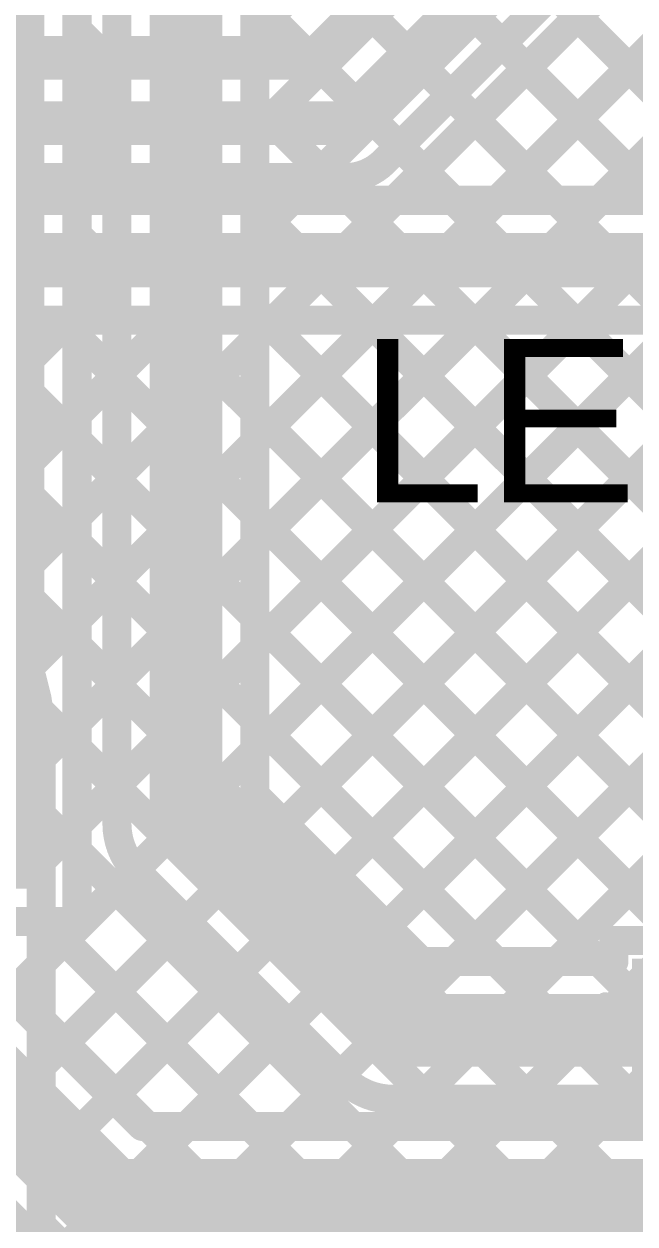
# Model space of a CAD drawing. Header units: millimetres. Extents: x -0.08 to 7.12, y -0.08 to 3.98.
# Drawn here: x 0.8624 to 1.0307, y 2.0046 to 2.3353 of the extents above; entities that cross this region are included whole.
import ezdxf

# ---------------------------------------------------------------- set-up
doc = ezdxf.new("R2010")
doc.units = ezdxf.units.MM
doc.header["$MEASUREMENT"] = 0
for name, color, linetype in [('BottomLayer', 5, 'Continuous'), ('TopLayer', 1, 'Continuous'), ('TopOverlay', 2, 'Continuous'), ('TopPaste', 8, 'Continuous'), ('TopSolder', 216, 'Continuous')]:
    doc.layers.add(name, color=color, linetype=linetype)
doc.styles.add('Arial', font='', dxfattribs={"height": 0.2})
doc.styles.get('Arial').set_extended_font_data('Arial')

# ---------------------------------------------------------------- blocks, each defined once
blk = doc.blocks.new('SOP_4_2_54_36')
at = {"layer": 'TopLayer'}
for points in [[(-0.15157, 0.06575), (-0.09449, 0.06575), (-0.09449, 0.03425), (-0.15157, 0.03425)], [(0.09449, 0.06575), (0.15157, 0.06575), (0.15157, 0.03425), (0.09449, 0.03425)], [(-0.15157, -0.03425), (-0.09449, -0.03425), (-0.09449, -0.06575), (-0.15157, -0.06575)], [(0.09449, -0.03425), (0.15157, -0.03425), (0.15157, -0.06575), (0.09449, -0.06575)]]:
    blk.add_hatch(color=1, dxfattribs=at).paths.add_polyline_path(points)
at = {"layer": 'TopPaste'}
for points in [[(-0.15157, 0.06575), (-0.09449, 0.06575), (-0.09449, 0.03425), (-0.15157, 0.03425)], [(0.09449, 0.06575), (0.15157, 0.06575), (0.15157, 0.03425), (0.09449, 0.03425)], [(-0.15157, -0.03425), (-0.09449, -0.03425), (-0.09449, -0.06575), (-0.15157, -0.06575)], [(0.09449, -0.03425), (0.15157, -0.03425), (0.15157, -0.06575), (0.09449, -0.06575)]]:
    blk.add_hatch(color=8, dxfattribs=at).paths.add_polyline_path(points)
at = {"layer": 'TopSolder'}
for points in [[(-0.15557, 0.06975), (-0.09049, 0.06975), (-0.09049, 0.03025), (-0.15557, 0.03025)], [(0.09049, 0.06975), (0.15557, 0.06975), (0.15557, 0.03025), (0.09049, 0.03025)], [(-0.15557, -0.03025), (-0.09049, -0.03025), (-0.09049, -0.06975), (-0.15557, -0.06975)], [(0.09049, -0.03025), (0.15557, -0.03025), (0.15557, -0.06975), (0.09049, -0.06975)]]:
    blk.add_hatch(color=216, dxfattribs=at).paths.add_polyline_path(points)
at = {"layer": 'TopOverlay', "const_width": 0.005}
for points in [[(-0.052, 0.081), (0.066, 0.081)], [(-0.163, 0.048), (-0.163, 0.058)], [(-0.163, 0.058), (-0.158, 0.053)], [(-0.163, 0.048), (-0.158, 0.053)], [(-0.052, -0.081), (0.066, -0.081)]]:
    blk.add_lwpolyline(points, dxfattribs=at)
at = {"layer": 'TopOverlay', "const_width": 0.0025}
for points in [[(-0.05325, 0.081, 1), (-0.05075, 0.081, 1)], [(0.06475, 0.081, 1), (0.06725, 0.081, 1)], [(-0.16425, 0.058, 1), (-0.16175, 0.058, 1)], [(-0.16425, 0.058, 1), (-0.16175, 0.058, 1)], [(-0.15925, 0.053, 1), (-0.15675, 0.053, 1)], [(-0.15925, 0.053, 1), (-0.15675, 0.053, 1)], [(-0.16425, 0.048, 1), (-0.16175, 0.048, 1)], [(-0.16425, 0.048, 1), (-0.16175, 0.048, 1)], [(-0.05325, -0.081, 1), (-0.05075, -0.081, 1)], [(0.06475, -0.081, 1), (0.06725, -0.081, 1)]]:
    blk.add_lwpolyline(points, format="xyb", close=True, dxfattribs=at)

msp = doc.modelspace()

# ---------------------------------------------------------------- hatches: boundary and pattern name
at = {"layer": 'TopLayer'}
msp.add_hatch(color=1, dxfattribs=at).paths.add_polyline_path([(0.868, 2.097), (0.868, 2.493), (0.748, 2.493), (0.748, 2.097)])

# ---------------------------------------------------------------- linework, layer by layer
at = {"layer": 'BottomLayer'}
for points, const_width in [([(0.94354, 2.326), (1.24754, 2.63)], 0.012), ([(0.951, 2.308), (1.25451, 2.61151)], 0.012), ([(0.96161, 2.2974), (1.26072, 2.59651)], 0.008), ([(0.9644, 2.28674), (1.27417, 2.59651)], 0.008), ([(0.99269, 2.28674), (1.30245, 2.59651)], 0.008), ([(1.02097, 2.28674), (1.33074, 2.59651)], 0.008), ([(1.00826, 2.34405), (1.06557, 2.28674)], 0.008), ([(0.354, 2.326), (0.94354, 2.326)], 0.012), ([(0.99412, 2.32991), (1.03729, 2.28674)], 0.008), ([(0.97998, 2.31577), (1.00901, 2.28674)], 0.008), ([(0.392, 2.308), (0.951, 2.308)], 0.012), ([(0.96584, 2.30162), (0.98072, 2.28674)], 0.008), ([(0.39821, 2.293), (0.951, 2.293)], 0.008), ([(0.86132, 2.293), (0.86758, 2.28674)], 0.008), ([(0.87955, 2.28674), (0.88581, 2.293)], 0.008), ([(0.88961, 2.293), (0.89587, 2.28674)], 0.008), ([(0.90783, 2.28674), (0.9141, 2.293)], 0.008), ([(0.91789, 2.293), (0.92415, 2.28674)], 0.008), ([(0.93612, 2.28674), (0.94238, 2.293)], 0.008), ([(0.94618, 2.293), (0.95244, 2.28674)], 0.008), ([(0.59644, 2.28674), (1.51076, 2.28674)], 0.008), ([(0.58376, 2.27024), (1.51076, 2.27024)], 0.015), ([(0.59644, 2.25374), (1.50393, 2.25374)], 0.008), ([(0.78745, 2.25374), (1.25905, 1.78214)], 0.008), ([(0.81573, 2.25374), (1.25905, 1.81042)], 0.008), ([(0.81737, 2.19627), (0.87483, 2.25374)], 0.008), ([(0.83816, 2.18878), (0.90312, 2.25374)], 0.008), ([(0.84402, 2.25374), (1.25905, 1.83871)], 0.008), ([(0.85343, 2.17577), (0.9314, 2.25374)], 0.008), ([(0.8637, 2.15775), (0.95969, 2.25374)], 0.008), ([(0.86711, 2.10459), (1.01626, 2.25374)], 0.008), ([(0.86711, 2.07631), (1.04454, 2.25374)], 0.008), ([(0.86711, 1.96317), (1.15768, 2.25374)], 0.008), ([(0.86711, 1.99145), (1.12939, 2.25374)], 0.008), ([(0.86711, 2.04802), (1.07282, 2.25374)], 0.008), ([(0.86711, 2.01974), (1.10111, 2.25374)], 0.008), ([(0.86711, 2.13287), (0.98797, 2.25374)], 0.008), ([(0.86711, 1.93488), (1.18596, 2.25374)], 0.008), ([(0.8723, 2.25374), (1.25905, 1.86699)], 0.008), ([(0.90058, 2.25374), (1.25905, 1.89527)], 0.008), ([(0.92887, 2.25374), (1.25905, 1.92356)], 0.008), ([(0.95715, 2.25374), (1.25905, 1.95184)], 0.008), ([(0.98544, 2.25374), (1.25905, 1.98013)], 0.008), ([(1.01372, 2.25374), (1.25905, 2.00841)], 0.008), ([(0.86711, 1.9066), (1.14831, 2.1878)], 0.008), ([(0.86711, 1.87832), (1.1481, 2.15931)], 0.008), ([(0.86651, 2.14639), (1.25905, 1.75385)], 0.008), ([(0.86711, 1.435), (0.86711, 2.138)], 0.008), ([(0.86711, 1.85003), (1.1481, 2.13102)], 0.008), ([(0.86711, 2.11751), (1.25905, 1.72557)], 0.008), ([(0.86711, 2.08923), (1.25905, 1.69728)], 0.008), ([(0.86711, 2.06094), (1.25905, 1.669)], 0.008), ([(0.86711, 2.03266), (1.25905, 1.64072)], 0.008), ([(0.86711, 2.00437), (1.25905, 1.61243)], 0.008)]:
    msp.add_lwpolyline(points, dxfattribs=dict(at, const_width=const_width))
for points, const_width in [([(0.94054, 2.326, 1), (0.94654, 2.326, 1)], 0.006), ([(0.94054, 2.326, 1), (0.94654, 2.326, 1)], 0.006), ([(0.99212, 2.32991, 1), (0.99612, 2.32991, 1)], 0.004), ([(0.97798, 2.31577, 1), (0.98198, 2.31577, 1)], 0.004), ([(0.948, 2.308, 1), (0.954, 2.308, 1)], 0.006), ([(0.948, 2.308, 1), (0.954, 2.308, 1)], 0.006), ([(0.96384, 2.30162, 1), (0.96784, 2.30162, 1)], 0.004), ([(0.9596, 2.29739, 1), (0.9636, 2.29739, 1)], 0.004), ([(0.95961, 2.2974, 1), (0.96361, 2.2974, 1)], 0.004), ([(0.95961, 2.29739, 1), (0.96361, 2.29739, 1)], 0.004), ([(0.85932, 2.293, 1), (0.86332, 2.293, 1)], 0.004), ([(0.88381, 2.293, 1), (0.88781, 2.293, 1)], 0.004), ([(0.88761, 2.293, 1), (0.89161, 2.293, 1)], 0.004), ([(0.9121, 2.293, 1), (0.9161, 2.293, 1)], 0.004), ([(0.91589, 2.293, 1), (0.91989, 2.293, 1)], 0.004), ([(0.94038, 2.293, 1), (0.94438, 2.293, 1)], 0.004), ([(0.94418, 2.293, 1), (0.94818, 2.293, 1)], 0.004), ([(0.949, 2.293, 1), (0.953, 2.293, 1)], 0.004), ([(0.949, 2.293, 1), (0.953, 2.293, 1)], 0.004), ([(0.949, 2.293, 1), (0.953, 2.293, 1)], 0.004), ([(0.86558, 2.28674, 1), (0.86958, 2.28674, 1)], 0.004), ([(0.87755, 2.28674, 1), (0.88155, 2.28674, 1)], 0.004), ([(0.89387, 2.28674, 1), (0.89787, 2.28674, 1)], 0.004), ([(0.90583, 2.28674, 1), (0.90983, 2.28674, 1)], 0.004), ([(0.92215, 2.28674, 1), (0.92615, 2.28674, 1)], 0.004), ([(0.93412, 2.28674, 1), (0.93812, 2.28674, 1)], 0.004), ([(0.95044, 2.28674, 1), (0.95444, 2.28674, 1)], 0.004), ([(0.9624, 2.28674, 1), (0.9664, 2.28674, 1)], 0.004), ([(0.97872, 2.28674, 1), (0.98272, 2.28674, 1)], 0.004), ([(0.99069, 2.28674, 1), (0.99469, 2.28674, 1)], 0.004), ([(1.00701, 2.28674, 1), (1.01101, 2.28674, 1)], 0.004), ([(1.01897, 2.28674, 1), (1.02297, 2.28674, 1)], 0.004), ([(0.8703, 2.25374, 1), (0.8743, 2.25374, 1)], 0.004), ([(0.87283, 2.25374, 1), (0.87683, 2.25374, 1)], 0.004), ([(0.89858, 2.25374, 1), (0.90258, 2.25374, 1)], 0.004), ([(0.90112, 2.25374, 1), (0.90512, 2.25374, 1)], 0.004), ([(0.92687, 2.25374, 1), (0.93087, 2.25374, 1)], 0.004), ([(0.9294, 2.25374, 1), (0.9334, 2.25374, 1)], 0.004), ([(0.95515, 2.25374, 1), (0.95915, 2.25374, 1)], 0.004), ([(0.95769, 2.25374, 1), (0.96169, 2.25374, 1)], 0.004), ([(0.98344, 2.25374, 1), (0.98744, 2.25374, 1)], 0.004), ([(0.98597, 2.25374, 1), (0.98997, 2.25374, 1)], 0.004), ([(1.01172, 2.25374, 1), (1.01572, 2.25374, 1)], 0.004), ([(1.01426, 2.25374, 1), (1.01826, 2.25374, 1)], 0.004), ([(0.8617, 2.15775, 1), (0.8657, 2.15775, 1)], 0.004), ([(0.86451, 2.14639, 1), (0.86851, 2.14639, 1)], 0.004), ([(0.86511, 2.138, 1), (0.86911, 2.138, 1)], 0.004), ([(0.86511, 2.138, 1), (0.86911, 2.138, 1)], 0.004), ([(0.86511, 2.13287, 1), (0.86911, 2.13287, 1)], 0.004), ([(0.86511, 2.11751, 1), (0.86911, 2.11751, 1)], 0.004), ([(0.86511, 2.10459, 1), (0.86911, 2.10459, 1)], 0.004), ([(0.86511, 2.08923, 1), (0.86911, 2.08923, 1)], 0.004), ([(0.86511, 2.07631, 1), (0.86911, 2.07631, 1)], 0.004), ([(0.86511, 2.06094, 1), (0.86911, 2.06094, 1)], 0.004), ([(0.86511, 2.04802, 1), (0.86911, 2.04802, 1)], 0.004), ([(0.86511, 2.03266, 1), (0.86911, 2.03266, 1)], 0.004), ([(0.86511, 2.01974, 1), (0.86911, 2.01974, 1)], 0.004), ([(0.86511, 2.00437, 1), (0.86911, 2.00437, 1)], 0.004)]:
    msp.add_lwpolyline(points, format="xyb", close=True, dxfattribs=dict(at, const_width=const_width))
at = {"layer": 'BottomLayer', "const_width": 0.008}
for points in [[(0.96161, 2.29739, -0.198912), (0.951, 2.293)], [(0.9616, 2.29739, -0.198764), (0.951, 2.293)], [(0.74911, 2.138, -1), (0.86711, 2.138)]]:
    msp.add_lwpolyline(points, format="xyb", dxfattribs=at)
at = {"layer": 'TopLayer'}
for points, const_width in [([(0.926, 2.33319), (1.1932, 2.60039)], 0.008), ([(0.926, 2.3049), (1.20735, 2.58625)], 0.008), ([(0.926, 2.27662), (1.22149, 2.57211)], 0.008), ([(0.926, 2.24834), (1.23563, 2.55796)], 0.008), ([(0.926, 2.22005), (1.24977, 2.54382)], 0.008), ([(0.926, 2.19177), (1.26391, 2.52968)], 0.008), ([(0.926, 2.16348), (1.27806, 2.51554)], 0.008), ([(0.926, 2.1352), (1.28704, 2.49624)], 0.008), ([(0.93398, 2.11489), (1.28704, 2.46796)], 0.008), ([(0.877, 2.088), (0.877, 2.457)], 0.008), ([(0.89531, 2.457), (1.1481, 2.20421)], 0.008), ([(0.877, 2.44703), (1.1538, 2.17023)], 0.008), ([(0.94812, 2.10075), (1.28704, 2.43967)], 0.008), ([(0.96226, 2.08661), (1.28704, 2.41139)], 0.008), ([(0.907, 2.115), (0.907, 2.36281)], 0.02), ([(0.92692, 2.36882), (1.21624, 2.0795)], 0.008), ([(0.888, 2.115), (0.888, 2.35432)], 0.008), ([(0.926, 2.12287), (0.926, 2.35432)], 0.008), ([(0.926, 2.34146), (1.19403, 2.07343)], 0.008), ([(0.877, 2.33389), (0.888, 2.32289)], 0.008), ([(0.877, 2.31247), (0.888, 2.32347)], 0.008), ([(0.926, 2.31318), (1.17989, 2.05929)], 0.008), ([(0.877, 2.30561), (0.888, 2.29461)], 0.008), ([(0.877, 2.28419), (0.888, 2.29519)], 0.008), ([(0.926, 2.28489), (1.16574, 2.04515)], 0.008), ([(0.877, 2.27732), (0.888, 2.26632)], 0.008), ([(0.877, 2.2559), (0.888, 2.2669)], 0.008), ([(0.926, 2.25661), (1.09986, 2.08275)], 0.008), ([(0.877, 2.24904), (0.888, 2.23804)], 0.008), ([(0.98094, 2.077), (1.14839, 2.24446)], 0.008), ([(0.877, 2.22762), (0.888, 2.23862)], 0.008), ([(0.926, 2.22832), (1.07157, 2.08275)], 0.008), ([(0.877, 2.22075), (0.888, 2.20975)], 0.008), ([(1.00922, 2.077), (1.1481, 2.21588)], 0.008), ([(0.877, 2.19934), (0.888, 2.21034)], 0.008), ([(0.926, 2.20004), (1.04329, 2.08275)], 0.008), ([(0.877, 2.19247), (0.888, 2.18147)], 0.008), ([(0.877, 2.17105), (0.888, 2.18205)], 0.008), ([(0.926, 2.17175), (1.02075, 2.077)], 0.008), ([(0.877, 2.16419), (0.888, 2.15319)], 0.008), ([(0.877, 2.14277), (0.888, 2.15377)], 0.008), ([(0.926, 2.14347), (0.99247, 2.077)], 0.008), ([(0.877, 2.1359), (0.888, 2.1249)], 0.008), ([(0.877, 2.11448), (0.888, 2.12548)], 0.008), ([(0.926, 2.12287), (0.97187, 2.077)], 0.008), ([(0.907, 2.115), (0.964, 2.058)], 0.02), ([(0.877, 2.10762), (0.95312, 2.0315)], 0.008), ([(0.85865, 2.06785), (0.89298, 2.10218)], 0.008), ([(0.89359, 2.10154), (0.95054, 2.04459)], 0.008), ([(0.739, 2.088), (0.877, 2.088)], 0.008), ([(0.84005, 2.088), (0.89655, 2.0315)], 0.008), ([(0.86833, 2.088), (0.92483, 2.0315)], 0.008), ([(0.87279, 2.0537), (0.90711, 2.08802)], 0.008), ([(1.02494, 2.08275), (1.10002, 2.08275)], 0.008), ([(1.02494, 2.077), (1.02494, 2.08275)], 0.008), ([(0.97187, 2.077), (1.02494, 2.077)], 0.008), ([(0.85329, 2.0732), (0.895, 2.0315)], 0.008), ([(0.88693, 2.03956), (0.92125, 2.07388)], 0.008), ([(0.83809, 2.058), (0.88609, 2.01)], 0.025), ([(0.964, 2.058), (1.06248, 2.058)], 0.02), ([(0.90715, 2.0315), (0.93539, 2.05974)], 0.008), ([(0.93544, 2.0315), (0.94953, 2.0456)], 0.008), ([(0.82918, 2.0365), (0.87089, 1.9948)], 0.008), ([(0.96372, 2.0315), (0.97122, 2.039)], 0.008), ([(0.964, 2.039), (1.02494, 2.039)], 0.008), ([(0.9739, 2.039), (0.9814, 2.0315)], 0.008), ([(0.99201, 2.0315), (0.99951, 2.039)], 0.008), ([(1.00219, 2.039), (1.00969, 2.0315)], 0.008), ([(1.02494, 2.03325), (1.02494, 2.039)], 0.008), ([(1.02029, 2.0315), (1.02494, 2.03615)], 0.008), ([(1.02494, 2.03325), (1.10002, 2.03325)], 0.008), ([(0.895, 2.0315), (1.15209, 2.0315)], 0.008), ([(0.88609, 2.01), (1.161, 2.01)], 0.025)]:
    msp.add_lwpolyline(points, dxfattribs=dict(at, const_width=const_width))
for points, const_width in [([(0.875, 2.33389, 1), (0.879, 2.33389, 1)], 0.004), ([(0.924, 2.33319, 1), (0.928, 2.33319, 1)], 0.004), ([(0.886, 2.32347, 1), (0.89, 2.32347, 1)], 0.004), ([(0.886, 2.32289, 1), (0.89, 2.32289, 1)], 0.004), ([(0.875, 2.31247, 1), (0.879, 2.31247, 1)], 0.004), ([(0.924, 2.31318, 1), (0.928, 2.31318, 1)], 0.004), ([(0.875, 2.30561, 1), (0.879, 2.30561, 1)], 0.004), ([(0.924, 2.3049, 1), (0.928, 2.3049, 1)], 0.004), ([(0.886, 2.29519, 1), (0.89, 2.29519, 1)], 0.004), ([(0.886, 2.29461, 1), (0.89, 2.29461, 1)], 0.004), ([(0.924, 2.28489, 1), (0.928, 2.28489, 1)], 0.004), ([(0.875, 2.28419, 1), (0.879, 2.28419, 1)], 0.004), ([(0.875, 2.27732, 1), (0.879, 2.27732, 1)], 0.004), ([(0.924, 2.27662, 1), (0.928, 2.27662, 1)], 0.004), ([(0.886, 2.2669, 1), (0.89, 2.2669, 1)], 0.004), ([(0.886, 2.26632, 1), (0.89, 2.26632, 1)], 0.004), ([(0.875, 2.2559, 1), (0.879, 2.2559, 1)], 0.004), ([(0.924, 2.25661, 1), (0.928, 2.25661, 1)], 0.004), ([(0.875, 2.24904, 1), (0.879, 2.24904, 1)], 0.004), ([(0.924, 2.24834, 1), (0.928, 2.24834, 1)], 0.004), ([(0.886, 2.23862, 1), (0.89, 2.23862, 1)], 0.004), ([(0.886, 2.23804, 1), (0.89, 2.23804, 1)], 0.004), ([(0.924, 2.22832, 1), (0.928, 2.22832, 1)], 0.004), ([(0.875, 2.22762, 1), (0.879, 2.22762, 1)], 0.004), ([(0.875, 2.22075, 1), (0.879, 2.22075, 1)], 0.004), ([(0.924, 2.22005, 1), (0.928, 2.22005, 1)], 0.004), ([(0.886, 2.21034, 1), (0.89, 2.21034, 1)], 0.004), ([(0.886, 2.20975, 1), (0.89, 2.20975, 1)], 0.004), ([(0.875, 2.19934, 1), (0.879, 2.19934, 1)], 0.004), ([(0.924, 2.20004, 1), (0.928, 2.20004, 1)], 0.004), ([(0.875, 2.19247, 1), (0.879, 2.19247, 1)], 0.004), ([(0.924, 2.19177, 1), (0.928, 2.19177, 1)], 0.004), ([(0.886, 2.18205, 1), (0.89, 2.18205, 1)], 0.004), ([(0.886, 2.18147, 1), (0.89, 2.18147, 1)], 0.004), ([(0.875, 2.17105, 1), (0.879, 2.17105, 1)], 0.004), ([(0.924, 2.17175, 1), (0.928, 2.17175, 1)], 0.004), ([(0.875, 2.16419, 1), (0.879, 2.16419, 1)], 0.004), ([(0.924, 2.16348, 1), (0.928, 2.16348, 1)], 0.004), ([(0.886, 2.15377, 1), (0.89, 2.15377, 1)], 0.004), ([(0.886, 2.15319, 1), (0.89, 2.15319, 1)], 0.004), ([(0.875, 2.14277, 1), (0.879, 2.14277, 1)], 0.004), ([(0.924, 2.14347, 1), (0.928, 2.14347, 1)], 0.004), ([(0.875, 2.1359, 1), (0.879, 2.1359, 1)], 0.004), ([(0.924, 2.1352, 1), (0.928, 2.1352, 1)], 0.004), ([(0.886, 2.12548, 1), (0.89, 2.12548, 1)], 0.004), ([(0.886, 2.1249, 1), (0.89, 2.1249, 1)], 0.004), ([(0.924, 2.12287, 1), (0.928, 2.12287, 1)], 0.004), ([(0.924, 2.12287, 1), (0.928, 2.12287, 1)], 0.004), ([(0.902, 2.115, 1), (0.912, 2.115, 1)], 0.01), ([(0.902, 2.115, 1), (0.912, 2.115, 1)], 0.01), ([(0.875, 2.11448, 1), (0.879, 2.11448, 1)], 0.004), ([(0.886, 2.115, 1), (0.89, 2.115, 1)], 0.004), ([(0.886, 2.115, 1), (0.89, 2.115, 1)], 0.004), ([(0.886, 2.115, 1), (0.89, 2.115, 1)], 0.004), ([(0.93198, 2.11489, 1), (0.93598, 2.11489, 1)], 0.004), ([(0.875, 2.10762, 1), (0.879, 2.10762, 1)], 0.004), ([(0.89098, 2.10218, 1), (0.89498, 2.10218, 1)], 0.004), ([(0.89157, 2.10156, 1), (0.89557, 2.10156, 1)], 0.004), ([(0.89159, 2.10154, 1), (0.89559, 2.10154, 1)], 0.004), ([(0.89159, 2.10154, 1), (0.89559, 2.10154, 1)], 0.004), ([(0.94612, 2.10075, 1), (0.95012, 2.10075, 1)], 0.004), ([(0.86633, 2.088, 1), (0.87033, 2.088, 1)], 0.004), ([(0.875, 2.088, 1), (0.879, 2.088, 1)], 0.004), ([(0.875, 2.088, 1), (0.879, 2.088, 1)], 0.004), ([(0.90511, 2.08802, 1), (0.90911, 2.08802, 1)], 0.004), ([(0.96026, 2.08661, 1), (0.96426, 2.08661, 1)], 0.004), ([(1.02294, 2.08275, 1), (1.02694, 2.08275, 1)], 0.004), ([(1.02294, 2.08275, 1), (1.02694, 2.08275, 1)], 0.004), ([(0.96987, 2.077, 1), (0.97387, 2.077, 1)], 0.004), ([(0.96987, 2.077, 1), (0.97387, 2.077, 1)], 0.004), ([(0.97894, 2.077, 1), (0.98294, 2.077, 1)], 0.004), ([(0.99047, 2.077, 1), (0.99447, 2.077, 1)], 0.004), ([(1.00722, 2.077, 1), (1.01122, 2.077, 1)], 0.004), ([(1.01875, 2.077, 1), (1.02275, 2.077, 1)], 0.004), ([(1.02294, 2.077, 1), (1.02694, 2.077, 1)], 0.004), ([(1.02294, 2.077, 1), (1.02694, 2.077, 1)], 0.004), ([(0.91925, 2.07388, 1), (0.92325, 2.07388, 1)], 0.004), ([(0.85665, 2.06785, 1), (0.86065, 2.06785, 1)], 0.004), ([(0.959, 2.058, 1), (0.969, 2.058, 1)], 0.01), ([(0.959, 2.058, 1), (0.969, 2.058, 1)], 0.01), ([(0.93339, 2.05974, 1), (0.93739, 2.05974, 1)], 0.004), ([(0.87079, 2.0537, 1), (0.87479, 2.0537, 1)], 0.004), ([(0.94753, 2.0456, 1), (0.95153, 2.0456, 1)], 0.004), ([(0.94854, 2.04459, 1), (0.95254, 2.04459, 1)], 0.004), ([(0.94854, 2.04459, 1), (0.95254, 2.04459, 1)], 0.004), ([(0.94856, 2.04456, 1), (0.95256, 2.04456, 1)], 0.004), ([(0.88493, 2.03956, 1), (0.88893, 2.03956, 1)], 0.004), ([(0.962, 2.039, 1), (0.966, 2.039, 1)], 0.004), ([(0.962, 2.039, 1), (0.966, 2.039, 1)], 0.004), ([(0.962, 2.039, 1), (0.966, 2.039, 1)], 0.004), ([(0.96922, 2.039, 1), (0.97322, 2.039, 1)], 0.004), ([(0.9719, 2.039, 1), (0.9759, 2.039, 1)], 0.004), ([(0.99751, 2.039, 1), (1.00151, 2.039, 1)], 0.004), ([(1.00019, 2.039, 1), (1.00419, 2.039, 1)], 0.004), ([(1.02294, 2.039, 1), (1.02694, 2.039, 1)], 0.004), ([(1.02294, 2.039, 1), (1.02694, 2.039, 1)], 0.004), ([(1.02294, 2.03615, 1), (1.02694, 2.03615, 1)], 0.004), ([(1.02294, 2.03325, 1), (1.02694, 2.03325, 1)], 0.004), ([(1.02294, 2.03325, 1), (1.02694, 2.03325, 1)], 0.004), ([(0.893, 2.0315, 1), (0.897, 2.0315, 1)], 0.004), ([(0.893, 2.0315, 1), (0.897, 2.0315, 1)], 0.004), ([(0.89455, 2.0315, 1), (0.89855, 2.0315, 1)], 0.004), ([(0.90515, 2.0315, 1), (0.90915, 2.0315, 1)], 0.004), ([(0.92283, 2.0315, 1), (0.92683, 2.0315, 1)], 0.004), ([(0.93344, 2.0315, 1), (0.93744, 2.0315, 1)], 0.004), ([(0.95112, 2.0315, 1), (0.95512, 2.0315, 1)], 0.004), ([(0.96172, 2.0315, 1), (0.96572, 2.0315, 1)], 0.004), ([(0.9794, 2.0315, 1), (0.9834, 2.0315, 1)], 0.004), ([(0.99001, 2.0315, 1), (0.99401, 2.0315, 1)], 0.004), ([(1.00769, 2.0315, 1), (1.01169, 2.0315, 1)], 0.004), ([(1.01829, 2.0315, 1), (1.02229, 2.0315, 1)], 0.004), ([(0.87984, 2.01, 1), (0.89234, 2.01, 1)], 0.0125), ([(0.87984, 2.01, 1), (0.89234, 2.01, 1)], 0.0125)]:
    msp.add_lwpolyline(points, format="xyb", close=True, dxfattribs=dict(at, const_width=const_width))
at = {"layer": 'TopLayer', "const_width": 0.008}
for points in [[(0.89359, 2.10154, -0.199451), (0.888, 2.115)], [(0.89357, 2.10156, -0.198912), (0.888, 2.115)], [(0.964, 2.039, -0.199451), (0.95054, 2.04459)], [(0.964, 2.039, -0.198912), (0.95056, 2.04456)]]:
    msp.add_lwpolyline(points, format="xyb", dxfattribs=at)

# ---------------------------------------------------------------- block references
msp.add_blockref('SOP_4_2_54_36', (1.18551, 2.008))

# ---------------------------------------------------------------- texts
at = {"layer": 'TopOverlay', "style": 'Arial'}
msp.add_text('LED2', height=0.045, dxfattribs=at).set_placement((0.95453, 2.20351))

doc.saveas('drawing.dxf')
